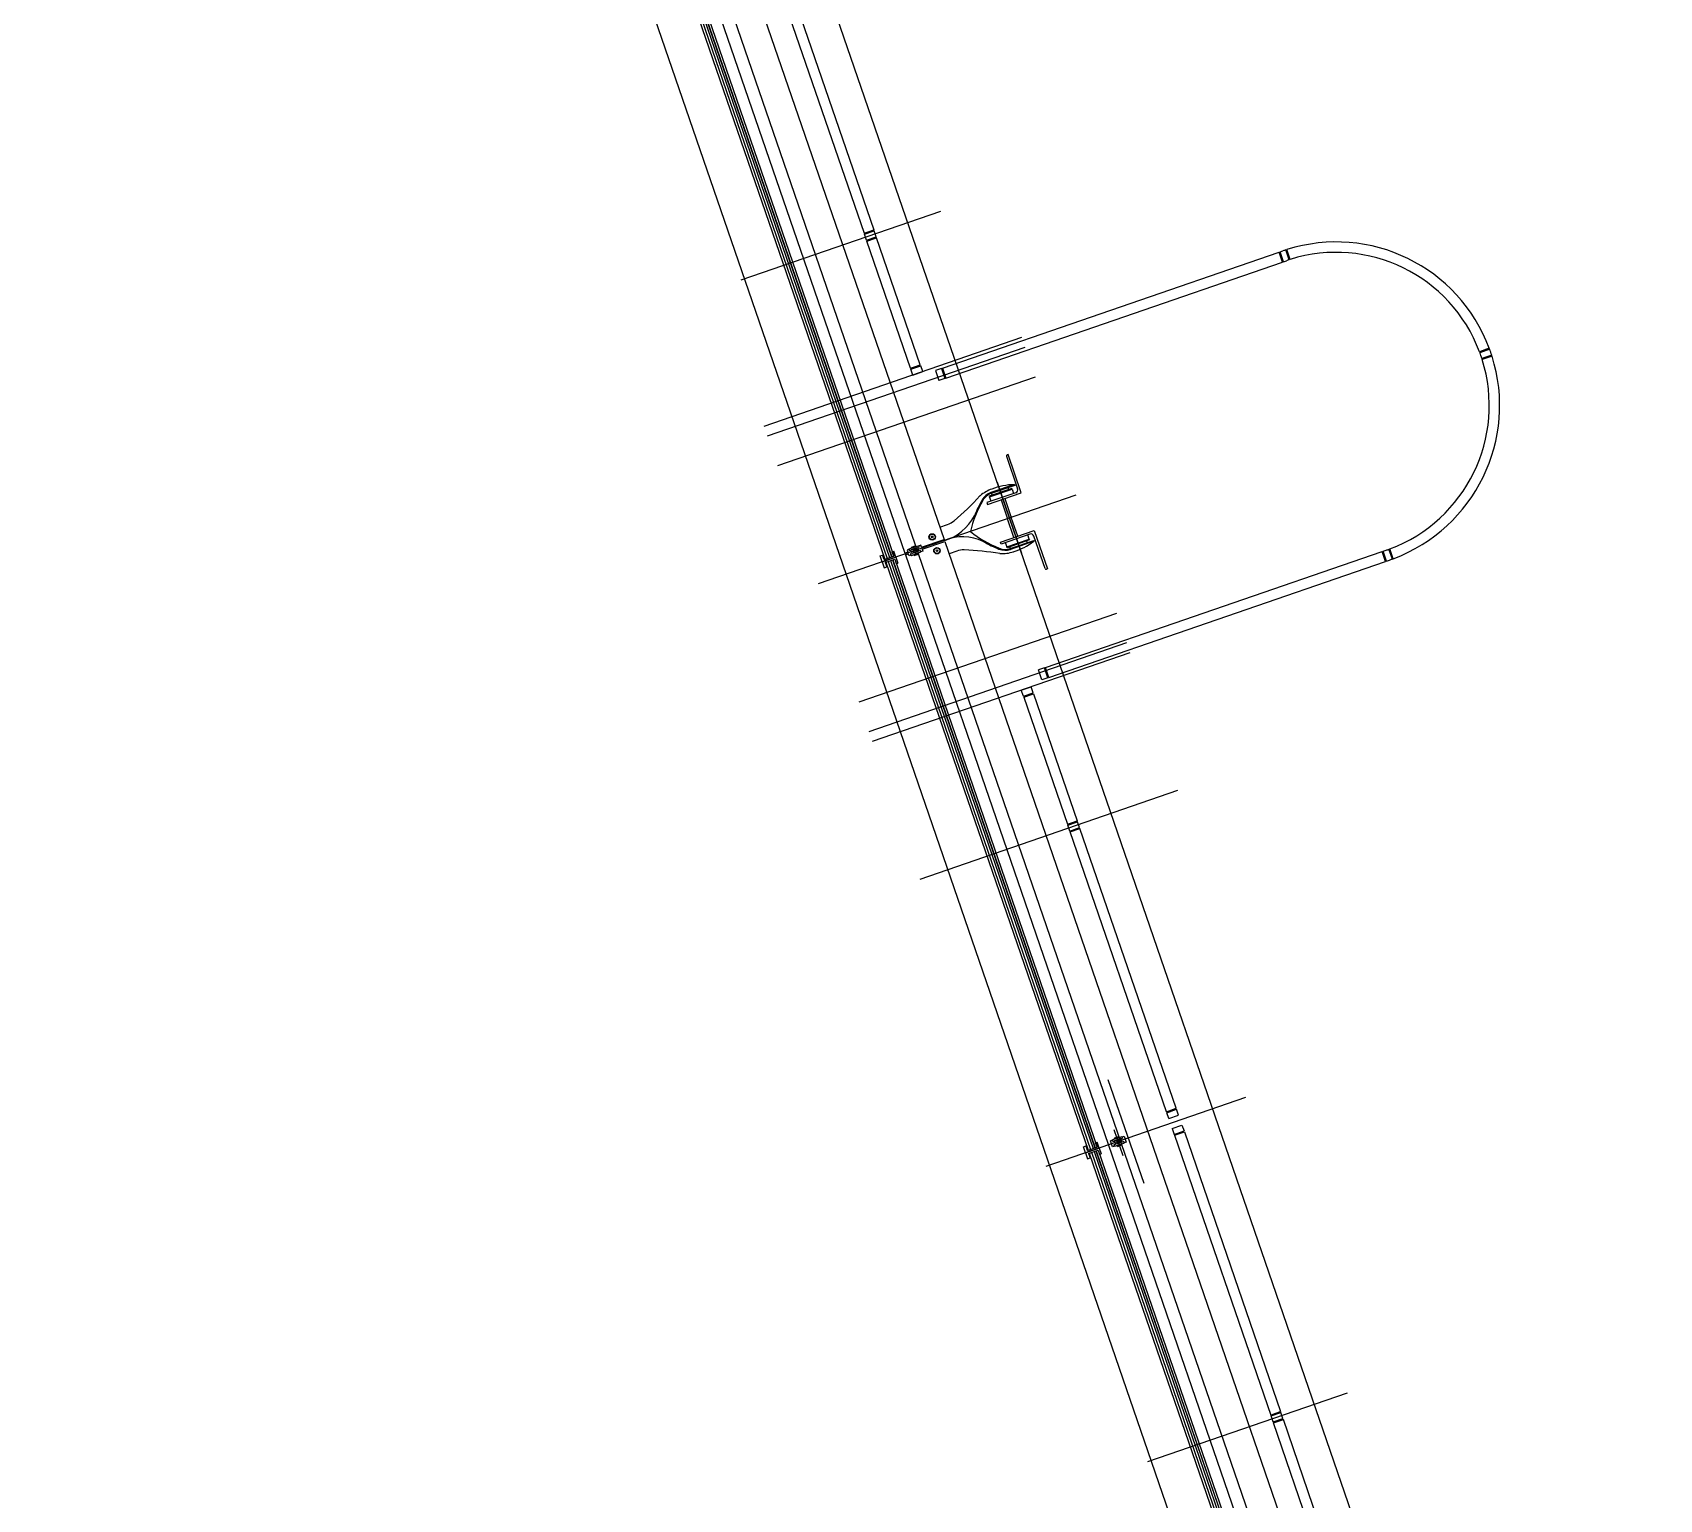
# Model space of a CAD drawing. Extents: x 809487 to 809680, y 818779 to 819225.
# Drawn here: x 809521.95 to 809529.77, y 819093.15 to 819100.19 of the extents above; entities that cross this region are included whole.
import ezdxf

# ---------------------------------------------------------------- set-up
doc = ezdxf.new("R2010")
doc.units = 0
for name, color, linetype in [('F-RC', 7, 'Continuous'), ('MAJ214__', 7, 'Continuous'), ('MAJ270__', 7, 'Continuous'), ('MAJ292__', 7, 'Continuous')]:
    doc.layers.add(name, color=color, linetype=linetype)

msp = doc.modelspace()

# ---------------------------------------------------------------- linework, layer by layer
at = {"layer": 'F-RC'}
for p, q in [((809525.484, 819100.5689), (809525.9463, 819099.2263)), ((809525.5313, 819100.5852), (809525.9936, 819099.2425)), ((809525.9463, 819099.2263), (809525.966, 819099.233)), ((809525.948, 819099.2215), (809525.9952, 819099.2378)), ((809525.966, 819099.233), (809525.9936, 819099.2425)), ((809525.9934, 819099.2372), (809525.9917, 819099.2419)), ((809526.005, 819099.2094), (809525.9952, 819099.2378)), ((809525.9577, 819099.1932), (809525.948, 819099.2215)), ((809525.9499, 819099.2222), (809525.9482, 819099.2269)), ((809525.9577, 819099.1932), (809526.005, 819099.2094)), ((809525.9594, 819099.1884), (809526.0066, 819099.2047)), ((809526.1694, 819098.5786), (809525.9594, 819099.1884)), ((809525.9613, 819099.1891), (809525.9596, 819099.1938)), ((809526.0048, 819099.2041), (809526.0031, 819099.2088)), ((809526.2166, 819098.5949), (809526.0066, 819099.2047)), ((809526.3224, 819098.5784), (809527.9394, 819099.1352)), ((809526.3387, 819098.5311), (809527.9557, 819099.0879)), ((809527.9557, 819099.0879), (809527.9394, 819099.1352)), ((809527.94, 819099.1333), (809527.9448, 819099.1349)), ((809527.9441, 819099.1368), (809527.9583, 819099.1417)), ((809527.9604, 819099.0895), (809527.9441, 819099.1368)), ((809527.955, 819099.0898), (809527.9597, 819099.0914)), ((809527.9604, 819099.0895), (809527.9746, 819099.0944)), ((809527.9888, 819099.0991), (809527.9725, 819099.1464)), ((809527.9936, 819099.1007), (809527.9773, 819099.1479)), ((809528.9493, 819098.6738), (809528.902, 819098.6576)), ((809528.9511, 819098.6692), (809528.9038, 819098.6529)), ((809528.9608, 819098.6408), (809528.9136, 819098.6245)), ((809528.9624, 819098.636), (809528.9151, 819098.6197)), ((809526.1694, 819098.5786), (809526.189, 819098.5853)), ((809526.171, 819098.5739), (809526.2183, 819098.5901)), ((809526.1808, 819098.5455), (809526.171, 819098.5739)), ((809526.1729, 819098.5745), (809526.1712, 819098.5792)), ((809526.1808, 819098.5455), (809526.228, 819098.5618)), ((809526.189, 819098.5853), (809526.2166, 819098.5949)), ((809526.2164, 819098.5895), (809526.2147, 819098.5942)), ((809526.228, 819098.5618), (809526.2183, 819098.5901)), ((809526.3177, 819098.5768), (809526.2893, 819098.567)), ((809526.2893, 819098.567), (809526.3056, 819098.5197)), ((809526.334, 819098.5295), (809526.3056, 819098.5197)), ((809526.3177, 819098.5768), (809526.334, 819098.5295)), ((809526.3231, 819098.5765), (809526.3184, 819098.5749)), ((809526.3224, 819098.5784), (809526.3387, 819098.5311)), ((809526.3381, 819098.533), (809526.3333, 819098.5314)), ((809526.8173, 819097.1412), (809528.4342, 819097.698)), ((809528.4505, 819097.6507), (809528.4342, 819097.698)), ((809528.4349, 819097.6961), (809528.4396, 819097.6977)), ((809528.439, 819097.6996), (809528.4532, 819097.7045)), ((809528.4553, 819097.6523), (809528.439, 819097.6996)), ((809528.4836, 819097.6622), (809528.4673, 819097.7095)), ((809528.4883, 819097.664), (809528.472, 819097.7113)), ((809526.8336, 819097.0939), (809528.4505, 819097.6507)), ((809528.4499, 819097.6526), (809528.4546, 819097.6542)), ((809528.4553, 819097.6523), (809528.4694, 819097.6572)), ((809526.8126, 819097.1396), (809526.7842, 819097.1298)), ((809526.8005, 819097.0825), (809526.7842, 819097.1298)), ((809526.8288, 819097.0923), (809526.8126, 819097.1396)), ((809526.8179, 819097.1393), (809526.8132, 819097.1377)), ((809526.8336, 819097.0939), (809526.8173, 819097.1412)), ((809526.7017, 819097.0327), (809526.7489, 819097.0489)), ((809526.7587, 819097.0206), (809526.7489, 819097.0489)), ((809526.8288, 819097.0923), (809526.8005, 819097.0825)), ((809526.8329, 819097.0958), (809526.8282, 819097.0942)), ((809526.7114, 819097.0043), (809526.7017, 819097.0327)), ((809526.7114, 819097.0043), (809526.7587, 819097.0206)), ((809526.7131, 819096.9996), (809526.7603, 819097.0158)), ((809526.7131, 819096.9996), (809526.923, 819096.3897)), ((809526.7149, 819097.0002), (809526.7133, 819097.0049)), ((809526.7584, 819097.0152), (809526.7568, 819097.0199)), ((809526.7603, 819097.0158), (809526.9703, 819096.406)), ((809526.923, 819096.3897), (809526.9427, 819096.3965)), ((809526.9247, 819096.385), (809526.972, 819096.4013)), ((809526.9344, 819096.3566), (809526.9247, 819096.385)), ((809526.9266, 819096.3856), (809526.9249, 819096.3904)), ((809526.9344, 819096.3566), (809526.9817, 819096.3729)), ((809526.9361, 819096.3519), (809526.9833, 819096.3682)), ((809527.3984, 819095.0092), (809526.9361, 819096.3519)), ((809526.938, 819096.3525), (809526.9363, 819096.3573)), ((809526.9427, 819096.3965), (809526.9703, 819096.406)), ((809526.9701, 819096.4006), (809526.9684, 819096.4053)), ((809526.9817, 819096.3729), (809526.972, 819096.4013)), ((809526.9815, 819096.3675), (809526.9798, 819096.3722)), ((809527.4457, 819095.0255), (809526.9833, 819096.3682)), ((809527.3984, 819095.0092), (809527.4457, 819095.0255)), ((809527.4, 819095.0045), (809527.4473, 819095.0208)), ((809527.4454, 819095.0201), (809527.4438, 819095.0249)), ((809527.457, 819094.9924), (809527.4473, 819095.0208)), ((809527.4098, 819094.9762), (809527.4, 819095.0045)), ((809527.4019, 819095.0052), (809527.4003, 819095.0099)), ((809527.4098, 819094.9762), (809527.457, 819094.9924)), ((809527.4261, 819094.9289), (809527.4733, 819094.9452)), ((809527.4733, 819094.9452), (809527.4831, 819094.9168)), ((809527.4261, 819094.9289), (809527.4358, 819094.9005)), ((809527.4358, 819094.9005), (809527.4831, 819094.9168)), ((809527.4374, 819094.8958), (809527.4847, 819094.9121)), ((809527.4374, 819094.8958), (809527.8998, 819093.5531)), ((809527.4377, 819094.9012), (809527.4393, 819094.8964)), ((809527.4812, 819094.9161), (809527.4828, 819094.9114)), ((809527.4847, 819094.9121), (809527.947, 819093.5694)), ((809527.8998, 819093.5531), (809527.9194, 819093.5599)), ((809527.9014, 819093.5484), (809527.9487, 819093.5647)), ((809527.9111, 819093.5201), (809527.9014, 819093.5484)), ((809527.9033, 819093.5491), (809527.9016, 819093.5538)), ((809527.9111, 819093.5201), (809527.9584, 819093.5363)), ((809527.9128, 819093.5153), (809527.9601, 819093.5316)), ((809527.9194, 819093.5599), (809527.947, 819093.5694)), ((809527.9468, 819093.564), (809527.9451, 819093.5688)), ((809527.9584, 819093.5363), (809527.9487, 819093.5647)), ((809527.9582, 819093.531), (809527.9565, 819093.5357)), ((809528.4052, 819092.2389), (809527.9601, 819093.5316)), ((809528.3652, 819092.2014), (809527.9128, 819093.5153)), ((809527.9147, 819093.516), (809527.913, 819093.5207))]:
    msp.add_line(p, q, dxfattribs=at)
for radius, start, end in [(0.785, 20.45992, 107.54008), (0.785, 107.90511, 109), (0.783, 107.53635, 107.90231), (0.735, 107.83062, 109), (0.737, 107.44497, 107.83379), (0.735, 20.55926, 107.44074), (0.735, 290.55926, 17.44074), (0.785, 290.45992, 17.54008), (0.735, 17.83062, 20.16938), (0.737, 20.16621, 20.55503), (0.737, 17.44497, 17.83379), (0.783, 20.09769, 20.46365), (0.785, 17.90511, 20.09489), (0.783, 17.53635, 17.90231), (0.735, 289, 290.16938), (0.737, 290.16621, 290.55503), (0.785, 289, 290.09489), (0.783, 290.09769, 290.46365)]:
    msp.add_arc((809528.2139, 819098.3994), radius, start, end, dxfattribs=at)
at = {"layer": 'MAJ214__'}
for p, q in [((809524.1916, 819103.3549), (809526.1417, 819097.6912)), ((809525.0861, 819100.4874), (809526.0579, 819097.665)), ((809525.0974, 819100.4913), (809526.0693, 819097.6689)), ((809525.1069, 819100.4946), (809526.0787, 819097.6722)), ((809525.1076, 819100.4948), (809526.0794, 819097.6724)), ((809526.5849, 819098.032), (809526.7023, 819097.6911)), ((809526.6419, 819097.9966), (809526.639, 819098.0051)), ((809526.5586, 819097.9774), (809526.5615, 819097.969)), ((809526.6045, 819097.946), (809526.6355, 819097.856)), ((809526.6225, 819097.9522), (809526.6534, 819097.8622)), ((809526.6665, 819097.766), (809526.6355, 819097.856)), ((809526.6844, 819097.7721), (809526.6534, 819097.8622)), ((809526.2221, 819097.7189), (809526.3308, 819097.7564)), ((809526.7271, 819097.749), (809526.73, 819097.7406)), ((809526.1417, 819097.6912), (809526.156, 819097.6961)), ((809526.145, 819097.6818), (809526.1592, 819097.6867)), ((809526.145, 819097.6818), (809528.0951, 819092.0181)), ((809526.1631, 819097.7092), (809526.1527, 819097.7056)), ((809526.1527, 819097.7056), (809526.156, 819097.6961)), ((809526.1625, 819097.6772), (809526.1592, 819097.6867)), ((809526.1729, 819097.6808), (809526.1625, 819097.6772)), ((809526.1634, 819097.7106), (809526.2074, 819097.7257)), ((809526.1648, 819097.7031), (809526.1723, 819097.7057)), ((809526.1704, 819097.6866), (809526.178, 819097.6892)), ((809526.2031, 819097.7163), (809526.1723, 819097.7057)), ((809526.1949, 819097.7257), (809526.1732, 819097.7182)), ((809526.1738, 819097.7195), (809526.1732, 819097.7182)), ((809526.1732, 819097.7182), (809526.1742, 819097.7154)), ((809526.1738, 819097.7195), (809526.1937, 819097.7263)), ((809526.174, 819097.6799), (809526.2179, 819097.695)), ((809526.1959, 819097.7229), (809526.1742, 819097.7154)), ((809526.1765, 819097.7162), (809526.1762, 819097.7155)), ((809526.1764, 819097.7151), (809526.1762, 819097.7155)), ((809526.2088, 819097.6998), (809526.178, 819097.6892)), ((809526.2072, 819097.6902), (809526.1854, 819097.6827)), ((809526.1864, 819097.6799), (809526.1854, 819097.6827)), ((809526.2081, 819097.6874), (809526.1864, 819097.6799)), ((809526.1877, 819097.6793), (809526.1864, 819097.6799)), ((809526.187, 819097.6843), (809526.1871, 819097.6839)), ((809526.1878, 819097.6836), (809526.1871, 819097.6839)), ((809526.1877, 819097.6793), (809526.2075, 819097.6861)), ((809526.1936, 819097.722), (809526.1942, 819097.7217)), ((809526.1937, 819097.7263), (809526.1949, 819097.7257)), ((809526.1944, 819097.7213), (809526.1942, 819097.7217)), ((809526.1949, 819097.7257), (809526.1959, 819097.7229)), ((809526.2109, 819097.719), (809526.2033, 819097.7164)), ((809526.2048, 819097.6894), (809526.2051, 819097.6901)), ((809526.2049, 819097.6905), (809526.2051, 819097.6901)), ((809526.2081, 819097.6874), (809526.2072, 819097.6902)), ((809526.2075, 819097.6861), (809526.2081, 819097.6874)), ((809526.2189, 819097.7284), (809526.2085, 819097.7248)), ((809526.2166, 819097.7025), (809526.209, 819097.6999)), ((809526.2286, 819097.7), (809526.2182, 819097.6964)), ((809526.2221, 819097.7189), (809526.2189, 819097.7284)), ((809526.2254, 819097.7095), (809526.3341, 819097.7469)), ((809526.2254, 819097.7095), (809526.2286, 819097.7)), ((809526.6497, 819097.7129), (809526.6468, 819097.7214)), ((809526.0628, 819097.6508), (809527.0346, 819094.8285)), ((809526.0741, 819097.6547), (809527.046, 819094.8324)), ((809526.0836, 819097.658), (809527.0554, 819094.8356)), ((809526.0843, 819097.6582), (809527.0561, 819094.8359)), ((809527.1398, 819094.8726), (809527.1294, 819094.869)), ((809527.1392, 819094.8407), (809527.1294, 819094.869)), ((809527.1798, 819094.8798), (809527.149, 819094.8692)), ((809527.1499, 819094.8816), (809527.1716, 819094.8891)), ((809527.1505, 819094.8829), (809527.1499, 819094.8816)), ((809527.1509, 819094.8788), (809527.1499, 819094.8816)), ((809527.1704, 819094.8898), (809527.1505, 819094.8829)), ((809527.1507, 819094.8433), (809527.1946, 819094.8585)), ((809527.1509, 819094.8788), (809527.1726, 819094.8863)), ((809527.1528, 819094.8795), (809527.1531, 819094.8785)), ((809527.1855, 819094.8632), (809527.1547, 819094.8526)), ((809527.1704, 819094.8898), (809527.1716, 819094.8891)), ((809527.1707, 819094.8856), (809527.1711, 819094.8847)), ((809527.1726, 819094.8863), (809527.1716, 819094.8891)), ((809527.18, 819094.8798), (809527.1876, 819094.8825)), ((809527.1852, 819094.8882), (809527.1956, 819094.8918)), ((809527.1933, 819094.8659), (809527.1857, 819094.8633)), ((809527.2053, 819094.8635), (809527.1949, 819094.8599)), ((809527.1956, 819094.8918), (809527.2053, 819094.8635)), ((809527.0395, 819094.8143), (809528.0113, 819091.9919)), ((809527.0509, 819094.8182), (809528.0227, 819091.9958)), ((809527.0603, 819094.8214), (809528.0321, 819091.9991)), ((809527.061, 819094.8217), (809528.0328, 819091.9993)), ((809527.1496, 819094.8443), (809527.1392, 819094.8407)), ((809527.1472, 819094.85), (809527.1547, 819094.8526)), ((809527.1839, 819094.8537), (809527.1621, 819094.8462)), ((809527.1631, 819094.8434), (809527.1621, 819094.8462)), ((809527.1848, 819094.8508), (809527.1631, 819094.8434)), ((809527.1644, 819094.8427), (809527.1631, 819094.8434)), ((809527.1637, 819094.8478), (809527.1638, 819094.8473)), ((809527.1645, 819094.847), (809527.1638, 819094.8473)), ((809527.1644, 819094.8427), (809527.1842, 819094.8496)), ((809527.1815, 819094.8529), (809527.1818, 819094.8535)), ((809527.1816, 819094.854), (809527.1818, 819094.8535)), ((809527.1848, 819094.8508), (809527.1839, 819094.8537)), ((809527.1842, 819094.8496), (809527.1848, 819094.8508))]:
    msp.add_line(p, q, dxfattribs=at)
for points in [[(809526.5365, 819097.9331), (809526.5397, 819097.9237), (809526.7015, 819097.9794), (809526.6379, 819098.1638), (809526.6332, 819098.1622)], [(809526.6301, 819098.1559), (809526.6839, 819097.9997)], [(809526.5563, 819097.94), (809526.5494, 819097.9601), (809526.6572, 819097.9972), (809526.6641, 819097.9771)], [(809526.6687, 819098.0198), (809526.5559, 819097.981)], [(809526.6746, 819097.9807), (809526.5365, 819097.9331)], [(809526.605, 819097.7342), (809526.6017, 819097.7437), (809526.7634, 819097.7993), (809526.827, 819097.6149), (809526.8222, 819097.6132)], [(809526.7431, 819097.7818), (809526.605, 819097.7342)], [(809526.6248, 819097.741), (809526.6317, 819097.7209), (809526.7395, 819097.758), (809526.7326, 819097.7782)], [(809526.7625, 819097.7473), (809526.6497, 819097.7085)], [(809526.8159, 819097.6163), (809526.7621, 819097.7725)], [(809527.1841, 819094.8892), (809527.1401, 819094.874)]]:
    msp.add_lwpolyline(points, dxfattribs=at)
for points in [[(809526.6572, 819097.9972), (809526.6557, 819098.0014), (809526.5479, 819097.9643), (809526.5494, 819097.9601)], [(809526.7395, 819097.758), (809526.741, 819097.7538), (809526.6332, 819097.7167), (809526.6317, 819097.7209)]]:
    msp.add_lwpolyline(points, close=True, dxfattribs=at)
for centre, radius in [((809526.2738, 819097.7684), 0.0155), ((809526.2738, 819097.7684), 0.0135), ((809526.2738, 819097.7684), 0.0042), ((809526.2966, 819097.7023), 0.0155), ((809526.2966, 819097.7023), 0.0135), ((809526.2966, 819097.7023), 0.0042), ((809527.1674, 819094.8662), 0.006)]:
    msp.add_circle(centre, radius, dxfattribs=at)
for centre, radius, start, end in [((809526.6348, 819098.1575), 0.005, 109, 199), ((809526.6697, 819097.9949), 0.015, 289, 19), ((809527.004, 819097.6619), 0.567, 149.96236, 158.10407), ((809526.5817, 819097.9061), 0.0792, 109, 149.96236), ((809526.2701, 819097.9737), 0.2307, 285.67731, 333.23123), ((809526.4593, 819097.8808), 0.02, 326.67541, 338.10407), ((809526.42, 819097.5382), 0.2307, 64.76877, 112.32268), ((809526.7479, 819097.7676), 0.015, 19, 109), ((809526.1907, 819097.7028), 0.0095, 145.18264, 199.00008), ((809526.1907, 819097.7028), 0.0095, 198.99991, 252.81736), ((809526.1907, 819097.7028), 0.006, 18.99986, 199.00013), ((809526.1907, 819097.7028), 0.006, 198.99986, 19.00013), ((809526.1907, 819097.7028), 0.0109, 101.1265, 116.87349), ((809526.1907, 819097.7028), 0.0109, 281.1265, 296.87349), ((809526.1907, 819097.7028), 0.0095, 18.99991, 71.30512), ((809526.1907, 819097.7028), 0.0095, 326.69488, 19.00008), ((809526.5119, 819097.7279), 0.02, 59.89592, 71.32459), ((809526.8064, 819098.2358), 0.567, 239.89592, 248.03764), ((809526.6239, 819097.7834), 0.0792, 248.03764, 289), ((809526.8206, 819097.618), 0.005, 199, 289), ((809527.1674, 819094.8662), 0.0095, 145.18264, 252.81736), ((809527.1674, 819094.8662), 0.0109, 101.1265, 116.87349), ((809527.1674, 819094.8662), 0.0109, 281.1265, 296.87349), ((809527.1674, 819094.8662), 0.0095, 326.69488, 71.30512)]:
    msp.add_arc(centre, radius, start, end, dxfattribs=at)
for points, degree in [([(809526.1634, 819097.7106), (809526.1634, 819097.7106), (809526.1633, 819097.7106), (809526.1633, 819097.7105), (809526.1632, 819097.7105), (809526.1632, 819097.7104), (809526.1632, 819097.7104), (809526.1632, 819097.7103), (809526.1632, 819097.7103), (809526.1631, 819097.7102), (809526.1631, 819097.7102), (809526.1631, 819097.7101), (809526.1631, 819097.7101), (809526.1631, 819097.71), (809526.1631, 819097.7099), (809526.1631, 819097.7099)], 3), ([(809526.1631, 819097.7099), (809526.1631, 819097.7093), (809526.1631, 819097.7086), (809526.1632, 819097.7075), (809526.1633, 819097.7069), (809526.1634, 819097.7058), (809526.1635, 819097.7052), (809526.1637, 819097.7044), (809526.1638, 819097.704), (809526.1639, 819097.7037)], 3), ([(809526.164, 819097.7035), (809526.164, 819097.7035), (809526.164, 819097.7035), (809526.164, 819097.7036), (809526.164, 819097.7036), (809526.1639, 819097.7037), (809526.1639, 819097.7037), (809526.1639, 819097.7037)], 3), ([(809526.164, 819097.7035), (809526.164, 819097.7035), (809526.164, 819097.7034), (809526.1641, 819097.7034), (809526.1641, 819097.7033), (809526.1642, 819097.7032), (809526.1643, 819097.7032), (809526.1644, 819097.7031), (809526.1645, 819097.7031), (809526.1646, 819097.7031), (809526.1647, 819097.7031), (809526.1648, 819097.7031), (809526.1648, 819097.7031), (809526.1648, 819097.7031)], 3), ([(809526.1701, 819097.6858), (809526.1701, 819097.6859), (809526.1701, 819097.6859), (809526.17, 819097.686), (809526.17, 819097.6861), (809526.1701, 819097.6862), (809526.1701, 819097.6863), (809526.1702, 819097.6864), (809526.1702, 819097.6865), (809526.1703, 819097.6865), (809526.1704, 819097.6866), (809526.1704, 819097.6866), (809526.1704, 819097.6866), (809526.1704, 819097.6866)], 3), ([(809526.1701, 819097.6858), (809526.1701, 819097.6858), (809526.1701, 819097.6858), (809526.1701, 819097.6858), (809526.1701, 819097.6857), (809526.1701, 819097.6857), (809526.1701, 819097.6857), (809526.1701, 819097.6856)], 3), ([(809526.1733, 819097.6803), (809526.1729, 819097.6807), (809526.1726, 819097.6812), (809526.1719, 819097.6822), (809526.1716, 819097.6827), (809526.171, 819097.6837), (809526.1708, 819097.6842), (809526.1704, 819097.685), (809526.1703, 819097.6853), (809526.1701, 819097.6856)], 3), ([(809526.1742, 819097.6971), (809526.1739, 819097.6982), (809526.1736, 819097.6992), (809526.1731, 819097.7013), (809526.173, 819097.7024), (809526.1727, 819097.7039), (809526.1727, 819097.7044), (809526.1725, 819097.7051), (809526.1725, 819097.7054), (809526.1724, 819097.7056), (809526.1724, 819097.7057), (809526.1723, 819097.7057)], 3), ([(809526.174, 819097.6799), (809526.1739, 819097.6799), (809526.1739, 819097.6799), (809526.1738, 819097.6799), (809526.1738, 819097.6799), (809526.1737, 819097.6799), (809526.1737, 819097.6799), (809526.1736, 819097.68), (809526.1736, 819097.68), (809526.1735, 819097.68), (809526.1735, 819097.68), (809526.1734, 819097.6801), (809526.1734, 819097.6801), (809526.1733, 819097.6802), (809526.1733, 819097.6802), (809526.1733, 819097.6803)], 3), ([(809526.1742, 819097.6971), (809526.1746, 819097.6961), (809526.175, 819097.6951), (809526.1759, 819097.6932), (809526.1764, 819097.6922), (809526.1772, 819097.6909), (809526.1775, 819097.6904), (809526.1778, 819097.6898), (809526.1779, 819097.6896), (809526.178, 819097.6893), (809526.178, 819097.6893), (809526.178, 819097.6892)], 3), ([(809526.1827, 819097.708), (809526.1828, 819097.7082), (809526.183, 819097.7084), (809526.1832, 819097.7087), (809526.1833, 819097.7089), (809526.1834, 819097.7091), (809526.1835, 819097.7092), (809526.1836, 819097.7093), (809526.1836, 819097.7093), (809526.1836, 819097.7093)], 3), ([(809526.1836, 819097.7093), (809526.1846, 819097.7108), (809526.1857, 819097.7126)], 2), ([(809526.1876, 819097.6938), (809526.1878, 819097.6937), (809526.188, 819097.6937), (809526.1884, 819097.6935), (809526.1886, 819097.6935), (809526.1889, 819097.6934), (809526.189, 819097.6933), (809526.1891, 819097.6933), (809526.1891, 819097.6933), (809526.1891, 819097.6933)], 3), ([(809526.1885, 819097.7135), (809526.1905, 819097.7129), (809526.1922, 819097.7123)], 2), ([(809526.1891, 819097.6933), (809526.1908, 819097.6927), (809526.1928, 819097.6921)], 2), ([(809526.1922, 819097.7123), (809526.1922, 819097.7123), (809526.1923, 819097.7123), (809526.1924, 819097.7123), (809526.1925, 819097.7122), (809526.1927, 819097.7121), (809526.1929, 819097.7121), (809526.1933, 819097.7119), (809526.1935, 819097.7119), (809526.1937, 819097.7118)], 3), ([(809526.1956, 819097.693), (809526.1967, 819097.6948), (809526.1977, 819097.6963)], 2), ([(809526.1977, 819097.6963), (809526.1978, 819097.6963), (809526.1978, 819097.6963), (809526.1978, 819097.6964), (809526.1979, 819097.6965), (809526.198, 819097.6967), (809526.1981, 819097.6969), (809526.1984, 819097.6972), (809526.1985, 819097.6974), (809526.1986, 819097.6976)], 3), ([(809526.2033, 819097.7164), (809526.2032, 819097.7164), (809526.2032, 819097.7164), (809526.2031, 819097.7163)], 2), ([(809526.2033, 819097.7164), (809526.2033, 819097.7164), (809526.2033, 819097.7164), (809526.2033, 819097.7162), (809526.2034, 819097.716), (809526.2037, 819097.7155), (809526.2039, 819097.7151), (809526.2045, 819097.714), (809526.205, 819097.7132), (809526.206, 819097.7111), (809526.2065, 819097.71), (809526.207, 819097.7087), (809526.2071, 819097.7086), (809526.2071, 819097.7085)], 3), ([(809526.209, 819097.6999), (809526.209, 819097.6999), (809526.209, 819097.6999), (809526.2089, 819097.7), (809526.2088, 819097.7002), (809526.2087, 819097.7008), (809526.2087, 819097.7012), (809526.2085, 819097.7025), (809526.2083, 819097.7035), (809526.2079, 819097.7057), (809526.2076, 819097.7069), (809526.2072, 819097.7082), (809526.2071, 819097.7083), (809526.2071, 819097.7085)], 3), ([(809526.208, 819097.7253), (809526.208, 819097.7254), (809526.208, 819097.7254), (809526.2079, 819097.7255), (809526.2079, 819097.7255), (809526.2078, 819097.7256), (809526.2078, 819097.7256), (809526.2077, 819097.7256), (809526.2077, 819097.7257), (809526.2076, 819097.7257), (809526.2076, 819097.7257), (809526.2075, 819097.7257), (809526.2075, 819097.7257), (809526.2074, 819097.7258), (809526.2074, 819097.7257), (809526.2074, 819097.7257)], 3), ([(809526.2112, 819097.72), (809526.2111, 819097.7203), (809526.2109, 819097.7206), (809526.2105, 819097.7214), (809526.2103, 819097.7219), (809526.2097, 819097.7229), (809526.2094, 819097.7234), (809526.2088, 819097.7244), (809526.2084, 819097.7249), (809526.208, 819097.7253)], 3), ([(809526.209, 819097.6999), (809526.2089, 819097.6998), (809526.2089, 819097.6998), (809526.2088, 819097.6998)], 2), ([(809526.2109, 819097.719), (809526.2109, 819097.719), (809526.2109, 819097.719), (809526.2109, 819097.719), (809526.2109, 819097.719), (809526.211, 819097.7191), (809526.2111, 819097.7191), (809526.2111, 819097.7192), (809526.2112, 819097.7193), (809526.2113, 819097.7194), (809526.2113, 819097.7195), (809526.2113, 819097.7196), (809526.2113, 819097.7197), (809526.2112, 819097.7198)], 3), ([(809526.2112, 819097.72), (809526.2112, 819097.72), (809526.2112, 819097.7199), (809526.2112, 819097.7199), (809526.2112, 819097.7198), (809526.2112, 819097.7198), (809526.2112, 819097.7198), (809526.2112, 819097.7198)], 3), ([(809526.2166, 819097.7025), (809526.2166, 819097.7025), (809526.2166, 819097.7025), (809526.2166, 819097.7025), (809526.2166, 819097.7025), (809526.2167, 819097.7025), (809526.2168, 819097.7025), (809526.2169, 819097.7025), (809526.217, 819097.7025), (809526.2171, 819097.7024), (809526.2172, 819097.7024), (809526.2173, 819097.7022), (809526.2173, 819097.7022), (809526.2173, 819097.7021)], 3), ([(809526.2174, 819097.7019), (809526.2174, 819097.7019), (809526.2174, 819097.702), (809526.2174, 819097.702), (809526.2174, 819097.702), (809526.2173, 819097.7021), (809526.2173, 819097.7021), (809526.2173, 819097.7021)], 3), ([(809526.2174, 819097.7019), (809526.2175, 819097.7016), (809526.2176, 819097.7012), (809526.2178, 819097.7004), (809526.2179, 819097.6998), (809526.2181, 819097.6987), (809526.2181, 819097.6981), (809526.2182, 819097.697), (809526.2182, 819097.6964), (809526.2182, 819097.6957)], 3), ([(809526.2182, 819097.6957), (809526.2182, 819097.6957), (809526.2182, 819097.6956), (809526.2182, 819097.6955), (809526.2182, 819097.6955), (809526.2182, 819097.6954), (809526.2182, 819097.6954), (809526.2182, 819097.6953), (809526.2181, 819097.6953), (809526.2181, 819097.6952), (809526.2181, 819097.6952), (809526.2181, 819097.6951), (809526.218, 819097.6951), (809526.218, 819097.695), (809526.218, 819097.695), (809526.2179, 819097.695)], 3), ([(809527.1398, 819094.8733), (809527.1398, 819094.8734), (809527.1398, 819094.8734), (809527.1398, 819094.8735), (809527.1398, 819094.8736), (809527.1398, 819094.8737), (809527.1398, 819094.8737), (809527.1399, 819094.8738), (809527.1399, 819094.8738), (809527.1399, 819094.8738), (809527.1399, 819094.8739), (809527.14, 819094.8739), (809527.14, 819094.874), (809527.14, 819094.874), (809527.1401, 819094.874), (809527.1401, 819094.874)], 3), ([(809527.1406, 819094.8672), (809527.1405, 819094.8675), (809527.1404, 819094.8678), (809527.1402, 819094.8687), (809527.1401, 819094.8692), (809527.14, 819094.8703), (809527.1399, 819094.8709), (809527.1398, 819094.8721), (809527.1398, 819094.8727), (809527.1398, 819094.8733)], 3), ([(809527.1406, 819094.8672), (809527.1406, 819094.8671), (809527.1406, 819094.8671), (809527.1407, 819094.867), (809527.1407, 819094.867), (809527.1407, 819094.867), (809527.1407, 819094.867), (809527.1407, 819094.867)], 3), ([(809527.1415, 819094.8666), (809527.1415, 819094.8666), (809527.1415, 819094.8666), (809527.1414, 819094.8666), (809527.1414, 819094.8666), (809527.1413, 819094.8665), (809527.1413, 819094.8665), (809527.1411, 819094.8666), (809527.1411, 819094.8666), (809527.1409, 819094.8666), (809527.1409, 819094.8667), (809527.1408, 819094.8668), (809527.1407, 819094.8669), (809527.1407, 819094.867)], 3), ([(809527.1415, 819094.8666), (809527.1421, 819094.8668), (809527.1427, 819094.867), (809527.1443, 819094.8676), (809527.1453, 819094.8679), (809527.1468, 819094.8684), (809527.1474, 819094.8686), (809527.1484, 819094.869), (809527.1487, 819094.8691), (809527.149, 819094.8692)], 3), ([(809527.1415, 819094.8666), (809527.1423, 819094.8669), (809527.1432, 819094.8672), (809527.1441, 819094.8675), (809527.1453, 819094.8679), (809527.1466, 819094.8684), (809527.1479, 819094.8688), (809527.1483, 819094.8689), (809527.1487, 819094.8691), (809527.149, 819094.8692)], 3), ([(809527.149, 819094.8692), (809527.1491, 819094.8692), (809527.1491, 819094.8692), (809527.1491, 819094.869), (809527.1492, 819094.8688), (809527.1493, 819094.8682), (809527.1494, 819094.8678), (809527.1495, 819094.8666), (809527.1497, 819094.8656), (809527.1501, 819094.8633), (809527.1504, 819094.8621), (809527.1512, 819094.8598), (809527.1516, 819094.8587), (809527.1526, 819094.8566), (809527.1532, 819094.8557), (809527.1539, 819094.8544), (809527.1542, 819094.8539), (809527.1545, 819094.8532), (809527.1546, 819094.853), (809527.1547, 819094.8528), (809527.1547, 819094.8527), (809527.1547, 819094.8526)], 3), ([(809527.1603, 819094.8728), (809527.1603, 819094.8728), (809527.1603, 819094.8727), (809527.1602, 819094.8727), (809527.1602, 819094.8726), (809527.16, 819094.8723), (809527.1599, 819094.8722), (809527.1597, 819094.8718), (809527.1595, 819094.8716), (809527.1594, 819094.8715)], 3), ([(809527.1624, 819094.876), (809527.1613, 819094.8743), (809527.1603, 819094.8728)], 2), ([(809527.1643, 819094.8572), (809527.1645, 819094.8572), (809527.1647, 819094.8571), (809527.1651, 819094.857), (809527.1653, 819094.8569), (809527.1656, 819094.8568), (809527.1657, 819094.8568), (809527.1658, 819094.8568), (809527.1658, 819094.8568), (809527.1658, 819094.8567)], 3), ([(809527.1689, 819094.8757), (809527.1672, 819094.8763), (809527.1653, 819094.877)], 2), ([(809527.1658, 819094.8567), (809527.1675, 819094.8562), (809527.1695, 819094.8555)], 2), ([(809527.1704, 819094.8752), (809527.1702, 819094.8753), (809527.17, 819094.8754), (809527.1696, 819094.8755), (809527.1694, 819094.8756), (809527.1692, 819094.8757), (809527.1691, 819094.8757), (809527.169, 819094.8757), (809527.1689, 819094.8757), (809527.1689, 819094.8757)], 3), ([(809527.1723, 819094.8565), (809527.1734, 819094.8582), (809527.1744, 819094.8597)], 2), ([(809527.1744, 819094.8597), (809527.1745, 819094.8597), (809527.1745, 819094.8598), (809527.1745, 819094.8598), (809527.1746, 819094.8599), (809527.1747, 819094.8601), (809527.1748, 819094.8603), (809527.1751, 819094.8607), (809527.1752, 819094.8609), (809527.1753, 819094.861)], 3), ([(809527.1798, 819094.8798), (809527.1799, 819094.8798), (809527.1799, 819094.8798), (809527.18, 819094.8798)], 2), ([(809527.1798, 819094.8798), (809527.1799, 819094.8798), (809527.1799, 819094.8798), (809527.18, 819094.8798)], 2), ([(809527.1857, 819094.8633), (809527.1857, 819094.8633), (809527.1857, 819094.8633), (809527.1856, 819094.8635), (809527.1855, 819094.8637), (809527.1854, 819094.8643), (809527.1854, 819094.8646), (809527.1852, 819094.8659), (809527.185, 819094.8669), (809527.1846, 819094.8692), (809527.1843, 819094.8704), (809527.1835, 819094.8727), (809527.1831, 819094.8738), (809527.1821, 819094.8759), (809527.1816, 819094.8768), (809527.1808, 819094.8781), (809527.1806, 819094.8786), (809527.1802, 819094.8792), (809527.1801, 819094.8795), (809527.18, 819094.8797), (809527.18, 819094.8798), (809527.18, 819094.8798)], 3), ([(809527.1841, 819094.8892), (809527.1841, 819094.8892), (809527.1841, 819094.8892), (809527.1842, 819094.8892), (809527.1842, 819094.8892), (809527.1843, 819094.8891), (809527.1844, 819094.8891), (809527.1844, 819094.8891), (809527.1844, 819094.8891), (809527.1845, 819094.889), (809527.1845, 819094.889), (809527.1846, 819094.889), (809527.1846, 819094.8889), (809527.1847, 819094.8889), (809527.1847, 819094.8888), (809527.1847, 819094.8888)], 3), ([(809527.1847, 819094.8888), (809527.1851, 819094.8883), (809527.1855, 819094.8878), (809527.1861, 819094.8868), (809527.1864, 819094.8863), (809527.187, 819094.8854), (809527.1872, 819094.8849), (809527.1876, 819094.8841), (809527.1878, 819094.8837), (809527.1879, 819094.8834)], 3), ([(809527.1857, 819094.8633), (809527.1856, 819094.8633), (809527.1856, 819094.8633), (809527.1855, 819094.8632)], 2), ([(809527.188, 819094.8832), (809527.188, 819094.8832), (809527.188, 819094.8832), (809527.188, 819094.8831), (809527.188, 819094.883), (809527.188, 819094.8828), (809527.1879, 819094.8828), (809527.1878, 819094.8826), (809527.1878, 819094.8826), (809527.1877, 819094.8825), (809527.1876, 819094.8825), (809527.1876, 819094.8825), (809527.1876, 819094.8825), (809527.1876, 819094.8825)], 3), ([(809527.188, 819094.8832), (809527.1879, 819094.8832), (809527.1879, 819094.8833), (809527.1879, 819094.8833), (809527.1879, 819094.8833), (809527.1879, 819094.8834), (809527.1879, 819094.8834), (809527.1879, 819094.8834)], 3), ([(809527.1933, 819094.8659), (809527.1933, 819094.8659), (809527.1933, 819094.8659), (809527.1933, 819094.8659), (809527.1934, 819094.8659), (809527.1934, 819094.8659), (809527.1935, 819094.8659), (809527.1936, 819094.8659), (809527.1937, 819094.8659), (809527.1938, 819094.8658), (809527.1939, 819094.8658), (809527.194, 819094.8657), (809527.194, 819094.8656), (809527.194, 819094.8655)], 3), ([(809527.1941, 819094.8653), (809527.1941, 819094.8654), (809527.1941, 819094.8654), (809527.1941, 819094.8654), (809527.1941, 819094.8655), (809527.194, 819094.8655), (809527.194, 819094.8655), (809527.194, 819094.8655)], 3), ([(809527.1941, 819094.8653), (809527.1942, 819094.865), (809527.1943, 819094.8647), (809527.1945, 819094.8638), (809527.1946, 819094.8633), (809527.1948, 819094.8622), (809527.1948, 819094.8616), (809527.1949, 819094.8604), (809527.1949, 819094.8598), (809527.1949, 819094.8592)], 3), ([(809527.1949, 819094.8592), (809527.1949, 819094.8591), (809527.1949, 819094.8591), (809527.1949, 819094.859), (809527.1949, 819094.8589), (809527.1949, 819094.8588), (809527.1949, 819094.8588), (809527.1949, 819094.8587), (809527.1948, 819094.8587), (809527.1948, 819094.8587), (809527.1948, 819094.8586), (809527.1948, 819094.8586), (809527.1947, 819094.8585), (809527.1947, 819094.8585), (809527.1947, 819094.8585), (809527.1946, 819094.8585)], 3), ([(809527.1468, 819094.8493), (809527.1468, 819094.8493), (809527.1468, 819094.8493), (809527.1467, 819094.8494), (809527.1467, 819094.8495), (809527.1468, 819094.8497), (809527.1468, 819094.8497), (809527.1469, 819094.8499), (809527.1469, 819094.8499), (809527.147, 819094.85), (809527.1471, 819094.85), (809527.1472, 819094.85), (809527.1472, 819094.85), (809527.1472, 819094.85)], 3), ([(809527.1468, 819094.8493), (809527.1468, 819094.8493), (809527.1468, 819094.8492), (809527.1468, 819094.8492), (809527.1468, 819094.8492), (809527.1468, 819094.8491), (809527.1468, 819094.8491), (809527.1469, 819094.8491)], 3), ([(809527.15, 819094.8437), (809527.1496, 819094.8442), (809527.1493, 819094.8447), (809527.1486, 819094.8457), (809527.1483, 819094.8462), (809527.1477, 819094.8471), (809527.1475, 819094.8476), (809527.1471, 819094.8484), (809527.147, 819094.8488), (809527.1469, 819094.8491)], 3), ([(809527.1507, 819094.8433), (809527.1506, 819094.8433), (809527.1506, 819094.8433), (809527.1505, 819094.8433), (809527.1505, 819094.8433), (809527.1504, 819094.8434), (809527.1504, 819094.8434), (809527.1503, 819094.8434), (809527.1503, 819094.8434), (809527.1502, 819094.8435), (809527.1502, 819094.8435), (809527.1501, 819094.8435), (809527.1501, 819094.8436), (809527.15, 819094.8436), (809527.15, 819094.8437), (809527.15, 819094.8437)], 3)]:
    msp.add_open_spline(points, degree=degree, dxfattribs=at)
at = {"layer": 'MAJ270__'}
for p, q in [((809526.6445, 819097.8591), (809524.6911, 819103.5322)), ((809524.2483, 819103.3744), (809528.1535, 819092.0329)), ((809526.3131, 819099.3314), (809525.3549, 819099.0015)), ((809526.7025, 819098.7252), (809525.4651, 819098.2991)), ((809526.7188, 819098.6779), (809525.4813, 819098.2518)), ((809526.7676, 819098.536), (809525.5302, 819098.1099)), ((809526.963, 819097.9687), (809525.7255, 819097.5426)), ((809528.5979, 819092.1859), (809526.6445, 819097.8591)), ((809526.0512, 819097.6469), (809526.0463, 819097.661)), ((809527.1583, 819097.4014), (809525.9208, 819096.9753)), ((809527.2072, 819097.2596), (809525.9697, 819096.8335)), ((809527.2234, 819097.2123), (809525.986, 819096.7862)), ((809527.4513, 819096.5505), (809526.2139, 819096.1244)), ((809527.1177, 819095.1639), (809527.2894, 819094.6653)), ((809527.7782, 819095.0766), (809526.82, 819094.7466)), ((809527.191, 819094.7976), (809527.1482, 819094.9218)), ((809528.2665, 819093.6583), (809527.3083, 819093.3283))]:
    msp.add_line(p, q, dxfattribs=at)
msp.add_circle((809526.0488, 819097.654), 0.003, dxfattribs=at)
at = {"layer": 'MAJ292__'}
for p, q in [((809521.9529, 819108.9351), (809525.8597, 819097.5888)), ((809524.3807, 819103.42), (809526.3308, 819097.7564)), ((809525.0745, 819100.4834), (809526.0463, 819097.661)), ((809525.1171, 819100.4981), (809526.0889, 819097.6757)), ((809526.0234, 819097.6769), (809526.0357, 819097.6812)), ((809526.0332, 819097.6486), (809526.0234, 819097.6769)), ((809526.0332, 819097.6486), (809526.0987, 819097.6711)), ((809526.0332, 819097.6486), (809526.0987, 819097.6711)), ((809526.043, 819097.6599), (809526.0357, 819097.6812)), ((809526.043, 819097.6599), (809526.0889, 819097.6757)), ((809526.0816, 819097.697), (809526.0889, 819097.6995)), ((809526.0889, 819097.6757), (809526.0816, 819097.697)), ((809526.0987, 819097.6711), (809526.0889, 819097.6995)), ((809526.0987, 819097.6711), (809526.1084, 819097.6428)), ((809526.3341, 819097.7469), (809528.2843, 819092.0832)), ((809526.0332, 819097.6486), (809526.0429, 819097.6202)), ((809526.0429, 819097.6202), (809526.0552, 819097.6244)), ((809526.0479, 819097.6457), (809526.0938, 819097.6615)), ((809526.0479, 819097.6457), (809526.0552, 819097.6244)), ((809526.0512, 819097.6469), (809527.023, 819094.8245)), ((809526.0938, 819097.6615), (809527.0656, 819094.8391)), ((809526.0938, 819097.6615), (809526.1011, 819097.6402)), ((809526.1011, 819097.6402), (809526.1084, 819097.6428)), ((809525.8597, 819097.5888), (809529.7665, 819086.2426)), ((809527.0583, 819094.8604), (809527.0656, 819094.8629)), ((809527.0656, 819094.8391), (809527.0583, 819094.8604)), ((809527.0754, 819094.8346), (809527.0656, 819094.8629)), ((809527.0001, 819094.8404), (809527.0124, 819094.8446)), ((809527.0099, 819094.812), (809527.0001, 819094.8404)), ((809527.0099, 819094.812), (809527.0754, 819094.8346)), ((809527.0099, 819094.812), (809527.0754, 819094.8346)), ((809527.0099, 819094.812), (809527.0196, 819094.7836)), ((809527.0197, 819094.8233), (809527.0124, 819094.8446)), ((809527.0196, 819094.7836), (809527.0319, 819094.7879)), ((809527.0197, 819094.8233), (809527.0656, 819094.8391)), ((809527.0246, 819094.8092), (809527.0705, 819094.825)), ((809527.0246, 819094.8092), (809527.0319, 819094.7879)), ((809527.0279, 819094.8103), (809527.9996, 819091.9882)), ((809527.0705, 819094.825), (809527.0778, 819094.8037)), ((809527.0705, 819094.8249), (809528.0423, 819092.0026)), ((809527.0754, 819094.8346), (809527.0851, 819094.8062)), ((809527.0778, 819094.8037), (809527.0851, 819094.8062))]:
    msp.add_line(p, q, dxfattribs=at)
for points in [[(809526.6687, 819098.0198), (809526.6701, 819098.0158), (809526.5573, 819097.977)], [(809526.3105, 819097.8154), (809526.3473, 819097.8281)], [(809526.6484, 819097.7125), (809526.7612, 819097.7513), (809526.7625, 819097.7473)], [(809526.3913, 819097.7005), (809526.3544, 819097.6878)]]:
    msp.add_lwpolyline(points, dxfattribs=at)
for centre, radius, start, end in [((809526.6167, 819097.8354), 0.1724, 109.2751, 130.39607), ((809526.6797, 819097.6807), 0.3393, 91.86071, 110.70605), ((809525.5163, 819098.8716), 1.3402, 310.07845, 317.42579), ((809527.004, 819097.6619), 0.5628, 149.96236, 166.36786), ((809526.5179, 819097.9514), 0.02, 130.39607, 137.42579), ((809526.5817, 819097.9061), 0.075, 109, 149.96236), ((809526.3147, 819097.9227), 0.1, 289, 310.07845), ((809526.8064, 819098.2358), 0.5628, 231.63214, 248.03764), ((809526.5624, 819098.0213), 0.3393, 287.29394, 306.13928), ((809526.4238, 819097.6059), 0.1, 87.92155, 109), ((809526.3788, 819096.3665), 1.3402, 80.57421, 87.92155), ((809526.6239, 819097.7834), 0.075, 248.03764, 289), ((809526.6016, 819097.7084), 0.02, 260.57421, 267.60393), ((809526.608, 819097.8606), 0.1724, 267.60393, 288.72489)]:
    msp.add_arc(centre, radius, start, end, dxfattribs=at)

doc.saveas('drawing.dxf')
